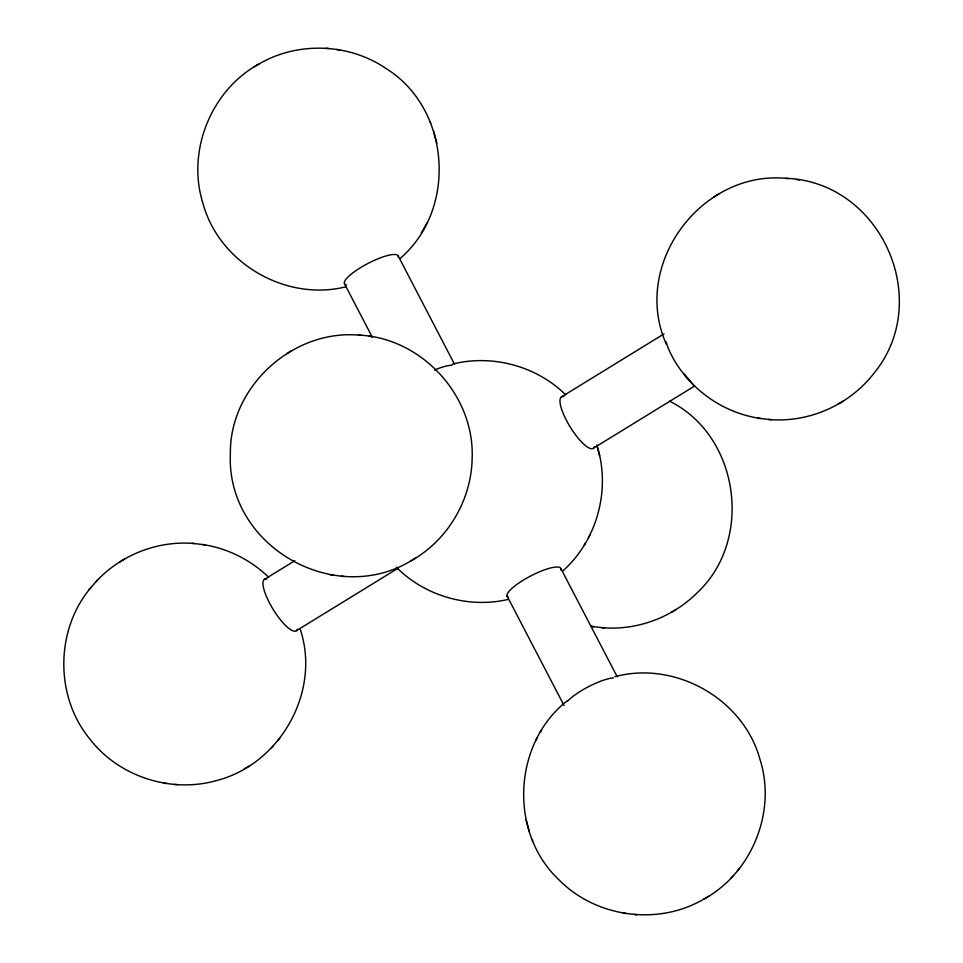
<?xml version="1.0" encoding="UTF-8"?>
<svg xmlns="http://www.w3.org/2000/svg" width="963" height="963" viewBox="0 0 963 963"><rect width="100%" height="100%" fill="white"/><g stroke="black" fill="none" stroke-linecap="round" stroke-linejoin="round"><path stroke-width="1.44" d="M399.97 258.578C457.461 209.717 450.672 108.843 386.344 68.71C348.69 42.781 296.183 41.216 257.181 65.063M562.669 571.119C597.277 540.351 611.156 488.975 596.771 444.942L599.564 455.68M567.339 700.703C512.966 743.123 508.476 832.369 558.925 879.773C595.387 916.969 656.597 925.804 701.931 900.176C751.056 874.621 776.888 812.628 760.06 759.711C743.797 699.066 675.34 660.353 614.96 676.688M421.325 233.106L427.139 222.706M584.023 545.648L585.323 543.325M588.369 537.86L589.838 535.247M535.861 740.294L537.33 737.682M540.375 732.217L541.675 729.894M91.244 587.177C55.264 629.188 54.578 696.249 89.8 738.958C118.786 776.744 171.342 793.644 216.988 780.427C279.908 764.201 320.932 692.036 300.36 629.658M95.855 581.869C120.483 554.893 158.004 540.219 194.406 543.565M89.198 589.525L97.516 579.967M271.482 747.998L273.143 746.096M277.753 740.788L279.8 738.44M731.182 878.051L732.843 876.149M737.453 870.853L739.5 868.494M259.071 63.955C211.126 90.041 186.425 151.167 202.94 203.289C218.986 262.935 285.614 301.696 345.404 286.902M361.173 335.377C294.305 327.962 229.748 385.814 230.374 453.356C225.836 546.334 335.401 608.472 412.886 559.696M788.408 178.6C702.593 168.537 630.476 264.115 666.36 344.26M410.984 560.803C447.626 540.604 471.497 499.99 472.147 458.232C474.735 395.42 421.349 337.568 358.537 335.076M768.594 419.435C808.451 423.178 849.306 405.05 873.802 373.475C934.098 300.239 880.772 181.526 785.784 178.299M601.827 627.623C636.483 630.837 671.993 617.632 696.706 593.244C753.945 540.448 739.548 435.818 669.502 401.126M264.331 579.461L294.774 560.755M561.333 396.973L664.085 333.848M296.375 630.717L397.863 568.363M593.377 448.228L694.865 385.886M244.229 768.992L248.996 766.163M703.929 899.045L708.696 896.216M254.304 66.784L257.145 65.111M286.757 353.614L291.536 350.785M714.004 196.837L718.771 194.008M120.002 561.802L122.843 560.129M412.922 559.647L415.763 557.974M840.157 402.871L842.998 401.198M676.243 609.386L671.464 612.215M122.879 560.081L124.769 558.973M838.231 404.027L840.121 402.919M452.261 364.146C492.081 354.035 536.56 365.952 565.763 394.878M508.103 599.443C468.536 608.628 424.791 596.085 396.262 567.135M326.084 48.234L328.708 48.547M336.677 49.498L339.686 49.835M796.377 179.551L799.386 179.9M369.142 336.328L372.139 336.677M683.802 373.993C702.496 397.863 730.592 414.21 760.614 418.484M202.386 544.516C227.22 548.019 250.693 559.9 268.713 577.282M330.381 574.911L333.379 575.26M341.347 576.211L343.984 576.512M593.858 626.672L590.861 626.323L604.463 627.924M163.614 783.1L166.623 783.449M174.592 784.4L177.216 784.701M623.314 913.165L626.323 913.502M634.292 914.453L636.916 914.766M757.616 418.135L771.219 419.736M191.781 543.264L205.384 544.865M684.561 374.812L693.216 384.755M398.092 255.797L454.548 364.291M560.947 568.688L617.247 676.845M344.537 283.868L372.26 337.098M507.08 596.061L564.065 705.542M430.244 122L430.738 123.336M433.579 131.076L436.865 143.138M529.421 831.924L526.135 819.862M532.262 839.664L532.756 841M346.56 285.036A30.238 7.21 -27.5 0 1 366.614 264.151A30.238 7.21 -27.5 0 1 398.285 257.314M567.508 701.245A30.238 7.21 -27.5 0 1 613.491 677.856M594.388 446.724A30.238 8.39 58.4 0 1 570.012 426.681A30.238 8.39 58.4 0 1 563.8 396.563M297.386 629.2A30.238 8.39 58.4 0 1 273.011 609.158A30.238 8.39 58.4 0 1 266.799 579.04M689.701 380.06A30.238 8.39 58.4 0 1 666.143 341.865M508.536 597.385A30.238 7.21 -27.5 0 1 530.745 575.934A30.238 7.21 -27.5 0 1 560.911 570.156M434.566 370.033A30.238 7.21 -27.5 0 1 451.9 365.266"/></g></svg>
